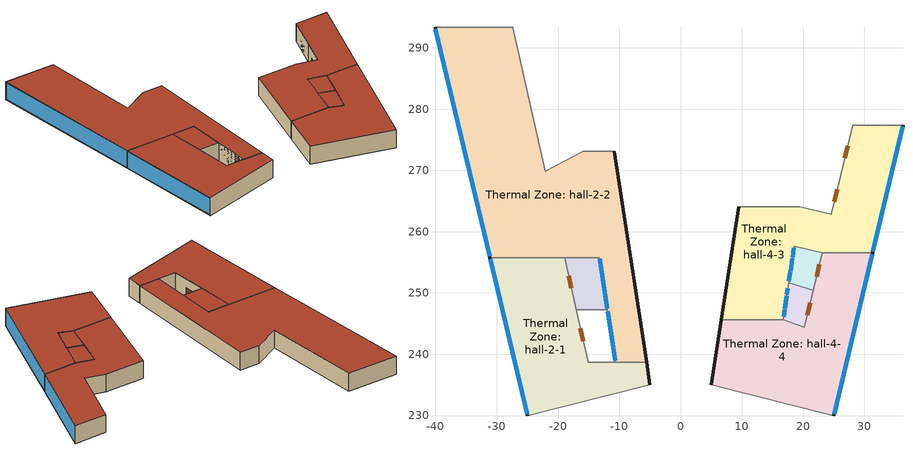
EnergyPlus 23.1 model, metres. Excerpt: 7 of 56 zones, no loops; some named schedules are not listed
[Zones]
Thermal Zone: hall-4-4
 floor ground (ExtSlabCarpet 4in ClimateZone 1-8): 31.32,256.55 25,230 5,235 6.64,245.64 16.75,245.64 20.2,244.39 23.1,256.55 z0
 wall outside (ASHRAE 189.1-2009 ExtWall Mass ClimateZone 5): 25,230 31.32,256.55 / 6.64,245.64 5,235 z0:5
 wall to Thermal Zone: hall-1-9 (Air Wall): 5,235 25,230 z0:5
 wall to Thermal Zone: hall-4-3 (Air Wall): 16.75,245.64 6.64,245.64 / 31.32,256.55 23.1,256.55 z0:5
 wall to Thermal Zone: P4-3-commerce 2 (Interior Wall): 21.65,250.47 20.2,244.39 16.75,245.64 z0:5
 wall to Thermal Zone: P4-3-commerce 1 (Interior Wall): 23.1,256.55 21.65,250.47 z0:5
 window (Curtain Window): 25.05,230.19 31.28,256.36 z0.2:4.8
 door inside (Interior Door): 22.66,254.71 22.17,252.67 / 21.17,248.44 20.68,246.4 z0:2.5
 roof outside (ASHRAE 189.1-2009 ExtRoof IEAD ClimateZone 2-5): 25,230 31.32,256.55 23.1,256.55 20.2,244.39 16.75,245.64 6.64,245.64 5,235 z5
Thermal Zone: P4-3-commerce 2
 floor ground (ExtSlabCarpet 4in ClimateZone 1-8): 17.64,251.65 21.65,250.47 20.2,244.39 16.75,245.64 z0
 wall to Thermal Zone: P4-3-commerce 1 (Interior Wall): 21.65,250.47 17.64,251.65 z0:5
 wall to Thermal Zone: hall-4-3 (Interior Wall): 17.64,251.65 16.75,245.64 z0:5
 window inside (Interior Window): 17.51,250.74 17.35,249.7 / 17,247.34 16.82,246.16 z0.2:4.8; 17.33,249.55 17.02,247.47 z2.64:4.8
 door inside (Interior Door): 17.33,249.55 17.02,247.47 z0:2.5
 roof outside (ASHRAE 189.1-2009 ExtRoof IEAD ClimateZone 2-5): 20.2,244.39 21.65,250.47 17.64,251.65 16.75,245.64 z5
Thermal Zone: hall-4-3
 floor ground (ExtSlabCarpet 4in ClimateZone 1-8): 36.29,277.4 31.32,256.55 23.1,256.55 18.54,257.66 16.75,245.64 6.64,245.64 9.47,264.06 19.45,264.06 24.59,262.81 28.06,277.4 z0
 wall outside (ASHRAE 189.1-2009 ExtWall Mass ClimateZone 5): 31.32,256.55 36.29,277.4 / 9.47,264.06 6.64,245.64 z0:5
 wall to Thermal Zone: P4-3-commerce 1 (Interior Wall): 17.64,251.65 18.54,257.66 23.1,256.55 z0:5
 wall to Thermal Zone: hall-4-2 (Air Wall): 19.45,264.06 9.47,264.06 / 36.29,277.4 28.06,277.4 z0:5
 wall to Thermal Zone: P4-2-commerce 2 (Interior Wall): 26.12,269.25 24.59,262.81 19.45,264.06 z0:5
 wall to Thermal Zone: P4-2-commerce 1 (Interior Wall): 28.06,277.4 26.12,269.25 z0:5
 window (Curtain Window): 31.37,256.75 36.24,277.21 z0.2:4.8
 window inside (Interior Window): 17.68,251.88 17.91,253.43 / 18.27,255.83 18.49,257.35 z0.2:4.8; 17.93,253.58 18.24,255.66 z2.67:4.8
 door inside (Interior Door): 25.57,266.93 25.08,264.89 / 27.26,274.04 26.78,272 / 17.93,253.58 18.24,255.66 z0:2.5
 roof outside (ASHRAE 189.1-2009 ExtRoof IEAD ClimateZone 2-5): 16.75,245.64 18.54,257.66 23.1,256.55 31.32,256.55 36.29,277.4 28.06,277.4 24.59,262.81 19.45,264.06 9.47,264.06 6.64,245.64 z5
Thermal Zone: P4-3-commerce 1
 floor ground (ExtSlabCarpet 4in ClimateZone 1-8): 18.54,257.66 23.1,256.55 21.65,250.47 17.64,251.65 z0
 roof outside (ASHRAE 189.1-2009 ExtRoof IEAD ClimateZone 2-5): 21.65,250.47 23.1,256.55 18.54,257.66 17.64,251.65 z5
Thermal Zone: hall-2-1
 floor ground (ExtSlabCarpet 4in ClimateZone 1-8): -18.94,255.76 -15.11,238.69 -5.57,238.69 -5,235 -25,230 -31.13,255.76 z0
 wall outside (ASHRAE 189.1-2009 ExtWall Mass ClimateZone 5): -5,235 -5.57,238.69 / -31.13,255.76 -25,230 z0:5
 wall to Thermal Zone: P2-1-commerce 3 (Interior Wall): -17.03,247.23 -18.94,255.76 z0:5
 wall to Thermal Zone: P2-1-commerce 2 (Interior Wall): -10.63,238.69 -15.11,238.69 -17.03,247.23 z0:5
 wall to Thermal Zone: hall-2-2 (Air Wall): -5.57,238.69 -10.63,238.69 / -18.94,255.76 -31.13,255.76 z0:5
 wall to Thermal Zone: hall-1-8 (Air Wall): -25,230 -5,235 z0:5
 window (Curtain Window): -31.09,255.57 -25.05,230.19 z0.2:4.8
 door inside (Interior Door): -17.83,250.81 -18.29,252.85 / -15.89,242.16 -16.35,244.21 z0:2.5
 roof outside (ASHRAE 189.1-2009 ExtRoof IEAD ClimateZone 2-5): -25,230 -5,235 -5.57,238.69 -15.11,238.69 -18.94,255.76 -31.13,255.76 z5
Thermal Zone: hall-2-2
 floor ground (ExtSlabCarpet 4in ClimateZone 1-8): -27.38,293.33 -22.1,269.85 -15.93,273.14 -10.87,273.14 -5.57,238.69 -10.63,238.69 -13.25,255.76 -31.13,255.76 -40.08,293.33 z0
 wall outside (ASHRAE 189.1-2009 ExtWall Mass ClimateZone 5): -5.57,238.69 -10.87,273.14 / -40.08,293.33 -31.13,255.76 z0:5
 wall to Thermal Zone: P2-2-restroom 1 (Interior Wall): -15.93,273.14 -22.1,269.85 -27.38,293.33 z0:5
 wall to Thermal Zone: hall-2-3 (Air Wall): -10.87,273.14 -15.93,273.14 / -27.38,293.33 -40.08,293.33 z0:5
 wall to Thermal Zone: P2-1-commerce 2 (Interior Wall): -11.94,247.23 -10.63,238.69 z0:5
 wall to Thermal Zone: P2-1-commerce 3 (Interior Wall): -18.94,255.76 -13.25,255.76 -11.94,247.23 z0:5
 window (Curtain Window): -40.03,293.14 -31.18,255.96 z0.2:4.8
 window inside (Interior Window): -13.22,255.57 -11.97,247.41 / -11.91,247 -10.66,238.92 z0.2:4.8
 roof outside (ASHRAE 189.1-2009 ExtRoof IEAD ClimateZone 2-5): -5.57,238.69 -10.87,273.14 -15.93,273.14 -22.1,269.85 -27.38,293.33 -40.08,293.33 -31.13,255.76 -13.25,255.76 -10.63,238.69 z5
Thermal Zone: P2-1-commerce 3
 floor ground (ExtSlabCarpet 4in ClimateZone 1-8): -13.25,255.76 -11.94,247.23 -17.03,247.23 -18.94,255.76 z0
 wall to Thermal Zone: P2-1-commerce 2 (Interior Wall): -17.03,247.23 -11.94,247.23 z0:5
 roof outside (ASHRAE 189.1-2009 ExtRoof IEAD ClimateZone 2-5): -11.94,247.23 -13.25,255.76 -18.94,255.76 -17.03,247.23 z5
[Building]
Building 1: Maximum number of warmup days=50; Minimum number of warmup days=6
[Site:Location]
Beijing: Elevation=31.3; Latitude=39.8; Longitude=116.47; Time zone=8
[SizingPeriod:DesignDay] Ashrae clear sky optical depth for beam irradiance taub=0.747; Ashrae clear sky optical depth for diffuse irradiance taud=1.448; Barometric pressure=100950; Begin environment reset mode=FullResetAtBeginEnvironment; Daily dry bulb temperature range=8.9; Day of month=21; Day type=SummerDesignDay; Daylight saving time indicator=No; Dry bulb temperature range modifier type=DefaultMultipliers; Month=7; Rain indicator=No; Snow indicator=No; Solar model indicator=ASHRAETau; Wind direction=180; Wind speed=3.4
Name | Humidity condition type | Maximum dry bulb temperature | Wetbulb or dewpoint at maximum dry bulb | Enthalpy at maximum dry bulb
Beijing Ann Clg .4% Condns DB=>MWB | WetBulb | 34.9 | 22.2
Beijing Ann Clg .4% Condns DP=>MDB | DewPoint | 28.9 | 26.1
Beijing Ann Clg .4% Condns Enth=>MDB | Enthalpy | 30.1 |  | 86200
Beijing Ann Clg .4% Condns WB=>MDB | WetBulb | 30.5 | 27
[Construction]
ASHRAE 189.1-2009 ExtRoof IEAD ClimateZone 2-5: Roof Membrane, Roof Insulation [21], Metal Decking
ASHRAE 189.1-2009 ExtWall Mass ClimateZone 5: 1IN Stucco, 8IN Concrete HW, Wall Insulation [40], 1/2IN Gypsum
Curtain Window: Curtain Wall 12T Low-E, Ar, Curtain Wall 12T
ExtSlabCarpet 4in ClimateZone 1-8: MAT-CC05 4 HW CONCRETE, CP02 CARPET PAD
Interior Door: G05 25mm wood
Interior Wall: G01a 19mm gypsum board, F04 Wall air space resistance, G01a 19mm gypsum board
Interior Window: Clear 3mm
[Construction:AirBoundary]
Air Wall: SimpleMixing, 0.8, Always On
[Material] Thermal absorptance=0.9
Name | Conductivity | Density | Roughness | Solar absorptance | Specific heat | Thickness | Visible absorptance
1/2IN Gypsum | 0.16 | 784.9 | Smooth | 0.4 | 830 | 0.0127 | 0.4
1IN Stucco | 0.6918 | 1858 | Smooth | 0.92 | 837 | 0.0253 | 0.92
8IN Concrete HW | 1.7296 | 2243 | MediumRough | 0.65 | 837 | 0.2033 | 0.65
G01a 19mm gypsum board | 0.16 | 800 | MediumSmooth | 0.4 | 1090 | 0.019 | 0.4
G05 25mm wood | 0.15 | 608 | MediumSmooth | 0.5 | 1630 | 0.0254 | 0.5
MAT-CC05 4 HW CONCRETE | 1.311 | 2240 | Rough | 0.85 | 836.8 | 0.1016 | 0.85
Metal Decking | 45.006 | 7680 | MediumSmooth | 0.6 | 418.4 | 0.0015 | 0.6
Roof Insulation [21] | 0.049 | 265 | MediumRough | 0.7 | 836.8 | 0.2105 | 0.7
Roof Membrane | 0.16 | 1121.29 | VeryRough | 0.7 | 1460 | 0.0095 | 0.7
Wall Insulation [40] | 0.0432 | 91 | MediumRough | 0.5 | 837 | 0.0794 | 0.5
[Material:AirGap]
F04 Wall air space resistance: Thermal resistance=0.15
[Material:NoMass]
CP02 CARPET PAD: Roughness=Smooth; Solar absorptance=0.8; Thermal absorptance=0.9; Thermal resistance=0.1; Visible absorptance=0.8
[WindowMaterial:Gas]
Ar: Gas type=Argon; Thickness=0.018
[WindowMaterial:Glazing] Back side solar reflectance at normal incidence=0; Optical data type=SpectralAverage
Name | Back side infrared hemispherical emissivity | Back side visible reflectance at normal incidence | Conductivity | Dirt correction factor for solar and visible transmittance | Front side infrared hemispherical emissivity | Front side solar reflectance at normal incidence | Front side visible reflectance at normal incidence | Infrared transmittance at normal incidence | Solar diffusing | Solar transmittance at normal incidence | Thickness | Visible transmittance at normal incidence
Clear 3mm | 0.84 | 0 | 0.9 | 1 | 0.84 | 0.075 | 0.081 | 0 | No | 0.837 | 0.003 | 0.898
Curtain Wall 12T |  | 0 |  |  |  | 0.08 | 0.08 |  |  | 0.91 | 0.012 | 0.916
Curtain Wall 12T Low-E |  | 0.14 |  |  |  | 0.41 | 0.13 |  |  | 0.38 | 0.012 | 0.72
[ElectricEquipment] Design level calculation method=Watts/Area
Name | Schedule | Watts per zone floor area | Zone or zonelist or space or spacelist | End use subcategory | Fraction latent | Fraction lost | Fraction radiant
189.1-2009 - Office - WholeBuilding - Lg Office - CZ4-8 Electric Equipment | Large Office Bldg Equip | 5.81251 | 189.1-2009 - Office - WholeBuilding - Lg Office - CZ4-8
Retail Retail Elec Equip | RetailStandalone BLDG_EQUIP_SCH | 3.22917 | Retail Retail | General | 0 | 0 | 0.5
[Lights] Design level calculation method=Watts/Area
Name | Schedule | Watts per zone floor area | Zone or zonelist or space or spacelist | End use subcategory | Fraction radiant | Fraction replaceable | Fraction visible | Return air fraction
189.1-2009 - Office - WholeBuilding - Lg Office - CZ4-8 Lights | Large Office Bldg Light | 9.68752 | 189.1-2009 - Office - WholeBuilding - Lg Office - CZ4-8
Retail Retail Lights | RetailStandalone BLDG_LIGHT_SCH | 18.2986 | Retail Retail | General | 0.7 | 1 | 0.2 | 0
[People] Fraction radiant=0.3; Number of people calculation method=People/Area; Sensible heat fraction=0.6
Name | Activity level schedule | Number of people schedule | People per floor area | Zone or zonelist or space or spacelist
189.1-2009 - Office - WholeBuilding - Lg Office - CZ4-8 People | Large Office Activity | Large Office Bldg Occ | 0.0538196 | 189.1-2009 - Office - WholeBuilding - Lg Office - CZ4-8
Retail Retail People | RetailStandalone ACTIVITY_SCH | RetailStandalone BLDG_OCC_SCH | 0.161459 | Retail Retail
[Space]
Name | Zone | Space type
P2-1-commerce 3 | Thermal Zone: P2-1-commerce 3 | Retail Retail
P4-3-commerce 1 | Thermal Zone: P4-3-commerce 1 | Retail Retail
P4-3-commerce 2 | Thermal Zone: P4-3-commerce 2 | Retail Retail
hall-2-1 | Thermal Zone: hall-2-1 | 189.1-2009 - Office - WholeBuilding - Lg Office - CZ4-8
hall-2-2 | Thermal Zone: hall-2-2 | 189.1-2009 - Office - WholeBuilding - Lg Office - CZ4-8
hall-4-3 | Thermal Zone: hall-4-3 | 189.1-2009 - Office - WholeBuilding - Lg Office - CZ4-8
hall-4-4 | Thermal Zone: hall-4-4 | 189.1-2009 - Office - WholeBuilding - Lg Office - CZ4-8
[SpaceList]
189.1-2009 - Office - WholeBuilding - Lg Office - CZ4-8: hall-1-1, hall-1-13, hall-1-12, hall-2-3, hall-1-2, hall-1-9, hall-1-6, P1-2-breakroom 1, hall-1-11, hall-1-3, hall-1-4, hall-2-1, hall-1-10, hall-1-5, hall-1-7, hall-1-8, hall-4-4, hall-4-3, hall-4-2, hall-4-1, hall-2-2, hall-3-1, hall-3-2, hall-3-3
Retail Retail: P3-1-commerce 1, P2-1-commerce 2, P1-1-commerce 1, P1-11-commerce 2, P4-1-commerce 1, P1-11-commerce 1, P1-3-commerce 1, P2-1-commerce 3, P1-4-commerce 1, P4-2-commerce 2, P1-9-commerce 1, P4-2-commerce 1, P1-5-commerce 1, P1-6-commerce 1, P4-3-commerce 2, P4-3-commerce 1
[Zone] Multiplier=1; Part of total floor area=Yes
Name | Zone inside convection algorithm | Zone outside convection algorithm
Thermal Zone: P2-1-commerce 3; Thermal Zone: P4-3-commerce 1; Thermal Zone: hall-2-1; Thermal Zone: hall-2-2; Thermal Zone: hall-4-3; Thermal Zone: hall-4-4 | TARP | TARP
Thermal Zone: P4-3-commerce 2
[ZoneInfiltration:DesignFlowRate] Design flow rate calculation method=Flow/ExteriorArea
Name | Flow rate per exterior surface area | Schedule | Zone or zonelist or space or spacelist
189.1-2009 - Office - WholeBuilding - Lg Office - CZ4-8 Infiltration | 0.000226568 | Large Office Infil Quarter On | 189.1-2009 - Office - WholeBuilding - Lg Office - CZ4-8
Retail Retail Infiltration | 0.00030226 | RetailStandalone INFIL_SCH_PNNL | Retail Retail
[Schedule:Day:Interval]
Always On Default; Large Office Bldg Equip Summer Design Day; Large Office Bldg Light Summer Design Day; RetailStandalone BLDG_EQUIP_SCH Summer Design Day; RetailStandalone BLDG_LIGHT_SCH Summer Design Day; RetailStandalone BLDG_OCC_SCH Summer Design Day: 24:00, 1, No
Large Office Activity Default Schedule; Large Office Activity Summer Design Day; Large Office Activity Winter Design Day; RetailStandalone ACTIVITY_SCH Default; RetailStandalone ACTIVITY_SCH Summer Design Day; RetailStandalone ACTIVITY_SCH Winter Design Day: 24:00, 120, No
Large Office Bldg Equip Default Schedule: 08:00, 0.4, 12:00, 0.9, 13:00, 0.8, 17:00, 0.9, 18:00, 0.8, 20:00, 0.6, 22:00, 0.5, 24:00, 0.4, No
Large Office Bldg Equip Rule 1 Day Schedule: 24:00, 0.3, No
Large Office Bldg Equip Rule 2 Day Schedule: 06:00, 0.3, 08:00, 0.4, 14:00, 0.5, 17:00, 0.35, 24:00, 0.3, No
Large Office Bldg Equip Winter Design Day; Large Office Bldg Light Winter Design Day; Large Office Bldg Occ Rule 1 Day Schedule; RetailStandalone BLDG_EQUIP_SCH Winter Design Day; RetailStandalone BLDG_LIGHT_SCH Winter Design Day; RetailStandalone BLDG_OCC_SCH Winter Design Day: 24:00, 0, No
Large Office Bldg Light Default Schedule: 05:00, 0.05, 07:00, 0.1, 08:00, 0.3, 17:00, 0.9, 18:00, 0.7, 20:00, 0.5, 22:00, 0.3, 23:00, 0.1, 24:00, 0.05, No
Large Office Bldg Light Rule 1 Day Schedule: 24:00, 0.05, No
Large Office Bldg Light Rule 2 Day Schedule: 06:00, 0.05, 08:00, 0.1, 14:00, 0.5, 17:00, 0.15, 24:00, 0.05, No
Large Office Bldg Occ Default Schedule: 06:00, 0, 07:00, 0.1, 08:00, 0.2, 12:00, 0.95, 13:00, 0.5, 17:00, 0.95, 18:00, 0.7, 20:00, 0.4, 22:00, 0.1, 24:00, 0.05, No
Large Office Bldg Occ Rule 2 Day Schedule: 06:00, 0, 08:00, 0.1, 14:00, 0.5, 17:00, 0.1, 24:00, 0, No
RetailStandalone BLDG_EQUIP_SCH Default: 09:00, 0.15, 10:00, 0.3, 12:00, 0.6, 17:00, 0.8, 18:00, 0.6, 19:00, 0.4, 24:00, 0.15, No
RetailStandalone BLDG_EQUIP_SCH Sat Day: 07:00, 0.15, 08:00, 0.3, 09:00, 0.5, 10:00, 0.8, 18:00, 0.9, 19:00, 0.7, 21:00, 0.5, 22:00, 0.3, 24:00, 0.15, No
RetailStandalone BLDG_EQUIP_SCH Wkdy Day: 07:00, 0.2, 08:00, 0.4, 09:00, 0.6, 19:00, 0.9, 21:00, 0.7, 24:00, 0.2, No
RetailStandalone BLDG_LIGHT_SCH Default: 09:00, 0.05, 10:00, 0.1, 12:00, 0.4, 17:00, 0.6, 18:00, 0.4, 19:00, 0.2, 24:00, 0.05, No
RetailStandalone BLDG_LIGHT_SCH Sat Day: 07:00, 0.05, 08:00, 0.1, 09:00, 0.3, 10:00, 0.6, 18:00, 0.9, 19:00, 0.5, 21:00, 0.3, 22:00, 0.1, 24:00, 0.05, No
RetailStandalone BLDG_LIGHT_SCH Wkdy Day: 07:00, 0.05, 08:00, 0.2, 09:00, 0.4, 18:00, 0.9, 21:00, 0.5, 22:00, 0.2, 24:00, 0.05, No
RetailStandalone BLDG_OCC_SCH Default: 09:00, 0, 10:00, 0.1, 12:00, 0.2, 17:00, 0.4, 18:00, 0.2, 19:00, 0.1, 24:00, 0, No
RetailStandalone BLDG_OCC_SCH Sat Day: 07:00, 0, 08:00, 0.1, 09:00, 0.2, 10:00, 0.5, 11:00, 0.6, 17:00, 0.8, 18:00, 0.6, 21:00, 0.2, 22:00, 0.1, 24:00, 0, No
RetailStandalone BLDG_OCC_SCH Wkdy Day: 07:00, 0, 08:00, 0.1, 09:00, 0.2, 11:00, 0.5, 15:00, 0.7, 16:00, 0.8, 17:00, 0.7, 19:00, 0.5, 21:00, 0.3, 24:00, 0, No
RetailStandalone INFIL_SCH_PNNL Default: 08:00, 1, 19:00, 0.25, 24:00, 1, No
RetailStandalone INFIL_SCH_PNNL SmrDsn|Wkdy Day; RetailStandalone INFIL_SCH_PNNL Summer Design Day: 06:00, 1, 21:00, 0.25, 24:00, 1, No
RetailStandalone INFIL_SCH_PNNL Winter Design Day; RetailStandalone INFIL_SCH_PNNL WntrDsn|Sat Day: 06:00, 1, 22:00, 0.25, 24:00, 1, No
[Schedule:Week:Daily]
Always On Week Rule - Jan1-Dec31: Always On Default, Always On Default, Always On Default, Always On Default, Always On Default, Always On Default, Always On Default, Always On Default, Always On Default, Always On Default, Always On Default, Always On Default
Large Office Activity Week Rule - Jan1-Dec31: Large Office Activity Default Schedule, Large Office Activity Default Schedule, Large Office Activity Default Schedule, Large Office Activity Default Schedule, Large Office Activity Default Schedule, Large Office Activity Default Schedule, Large Office Activity Default Schedule, Large Office Activity Default Schedule, Large Office Activity Summer Design Day, Large Office Activity Winter Design Day, Large Office Activity Default Schedule, Large Office Activity Default Schedule
Large Office Bldg Equip Week Rule - Jan1-Dec31: Large Office Bldg Equip Rule 1 Day Schedule, Large Office Bldg Equip Default Schedule, Large Office Bldg Equip Default Schedule, Large Office Bldg Equip Default Schedule, Large Office Bldg Equip Default Schedule, Large Office Bldg Equip Default Schedule, Large Office Bldg Equip Rule 2 Day Schedule, Large Office Bldg Equip Default Schedule, Large Office Bldg Equip Summer Design Day, Large Office Bldg Equip Winter Design Day, Large Office Bldg Equip Default Schedule, Large Office Bldg Equip Default Schedule
Large Office Bldg Light Week Rule - Jan1-Dec31: Large Office Bldg Light Rule 1 Day Schedule, Large Office Bldg Light Default Schedule, Large Office Bldg Light Default Schedule, Large Office Bldg Light Default Schedule, Large Office Bldg Light Default Schedule, Large Office Bldg Light Default Schedule, Large Office Bldg Light Rule 2 Day Schedule, Large Office Bldg Light Default Schedule, Large Office Bldg Light Summer Design Day, Large Office Bldg Light Winter Design Day, Large Office Bldg Light Default Schedule, Large Office Bldg Light Default Schedule
Large Office Bldg Occ Week Rule - Jan1-Dec31: Large Office Bldg Occ Rule 1 Day Schedule, Large Office Bldg Occ Default Schedule, Large Office Bldg Occ Default Schedule, Large Office Bldg Occ Default Schedule, Large Office Bldg Occ Default Schedule, Large Office Bldg Occ Default Schedule, Large Office Bldg Occ Rule 2 Day Schedule, Large Office Bldg Occ Default Schedule, Large Office Bldg Occ Summer Design Day, Large Office Bldg Occ Winter Design Day, Large Office Bldg Occ Default Schedule, Large Office Bldg Occ Default Schedule
Large Office Infil Quarter On Week Rule - Jan1-Dec31: Large Office Infil Quarter On Rule 1 Day Schedule, Large Office Infil Quarter On Default Schedule, Large Office Infil Quarter On Default Schedule, Large Office Infil Quarter On Default Schedule, Large Office Infil Quarter On Default Schedule, Large Office Infil Quarter On Default Schedule, Large Office Infil Quarter On Rule 2 Day Schedule, Large Office Infil Quarter On Default Schedule, Large Office Infil Quarter On Summer Design Day, Large Office Infil Quarter On Winter Design Day, Large Office Infil Quarter On Default Schedule, Large Office Infil Quarter On Default Schedule
RetailStandalone ACTIVITY_SCH Week Rule - Jan1-Dec31: RetailStandalone ACTIVITY_SCH Default, RetailStandalone ACTIVITY_SCH Default, RetailStandalone ACTIVITY_SCH Default, RetailStandalone ACTIVITY_SCH Default, RetailStandalone ACTIVITY_SCH Default, RetailStandalone ACTIVITY_SCH Default, RetailStandalone ACTIVITY_SCH Default, RetailStandalone ACTIVITY_SCH Default, RetailStandalone ACTIVITY_SCH Summer Design Day, RetailStandalone ACTIVITY_SCH Winter Design Day, RetailStandalone ACTIVITY_SCH Default, RetailStandalone ACTIVITY_SCH Default
RetailStandalone BLDG_EQUIP_SCH Week Rule - Jan1-Dec31: RetailStandalone BLDG_EQUIP_SCH Default, RetailStandalone BLDG_EQUIP_SCH Wkdy Day, RetailStandalone BLDG_EQUIP_SCH Wkdy Day, RetailStandalone BLDG_EQUIP_SCH Wkdy Day, RetailStandalone BLDG_EQUIP_SCH Wkdy Day, RetailStandalone BLDG_EQUIP_SCH Wkdy Day, RetailStandalone BLDG_EQUIP_SCH Sat Day, RetailStandalone BLDG_EQUIP_SCH Default, RetailStandalone BLDG_EQUIP_SCH Summer Design Day, RetailStandalone BLDG_EQUIP_SCH Winter Design Day, RetailStandalone BLDG_EQUIP_SCH Default, RetailStandalone BLDG_EQUIP_SCH Default
RetailStandalone BLDG_LIGHT_SCH Week Rule - Jan1-Dec31: RetailStandalone BLDG_LIGHT_SCH Default, RetailStandalone BLDG_LIGHT_SCH Wkdy Day, RetailStandalone BLDG_LIGHT_SCH Wkdy Day, RetailStandalone BLDG_LIGHT_SCH Wkdy Day, RetailStandalone BLDG_LIGHT_SCH Wkdy Day, RetailStandalone BLDG_LIGHT_SCH Wkdy Day, RetailStandalone BLDG_LIGHT_SCH Sat Day, RetailStandalone BLDG_LIGHT_SCH Default, RetailStandalone BLDG_LIGHT_SCH Summer Design Day, RetailStandalone BLDG_LIGHT_SCH Winter Design Day, RetailStandalone BLDG_LIGHT_SCH Default, RetailStandalone BLDG_LIGHT_SCH Default
RetailStandalone BLDG_OCC_SCH Week Rule - Jan1-Dec31: RetailStandalone BLDG_OCC_SCH Default, RetailStandalone BLDG_OCC_SCH Wkdy Day, RetailStandalone BLDG_OCC_SCH Wkdy Day, RetailStandalone BLDG_OCC_SCH Wkdy Day, RetailStandalone BLDG_OCC_SCH Wkdy Day, RetailStandalone BLDG_OCC_SCH Wkdy Day, RetailStandalone BLDG_OCC_SCH Sat Day, RetailStandalone BLDG_OCC_SCH Default, RetailStandalone BLDG_OCC_SCH Summer Design Day, RetailStandalone BLDG_OCC_SCH Winter Design Day, RetailStandalone BLDG_OCC_SCH Default, RetailStandalone BLDG_OCC_SCH Default
RetailStandalone INFIL_SCH_PNNL Week Rule - Jan1-Dec31: RetailStandalone INFIL_SCH_PNNL Default, RetailStandalone INFIL_SCH_PNNL SmrDsn|Wkdy Day, RetailStandalone INFIL_SCH_PNNL SmrDsn|Wkdy Day, RetailStandalone INFIL_SCH_PNNL SmrDsn|Wkdy Day, RetailStandalone INFIL_SCH_PNNL SmrDsn|Wkdy Day, RetailStandalone INFIL_SCH_PNNL SmrDsn|Wkdy Day, RetailStandalone INFIL_SCH_PNNL WntrDsn|Sat Day, RetailStandalone INFIL_SCH_PNNL Default, RetailStandalone INFIL_SCH_PNNL Summer Design Day, RetailStandalone INFIL_SCH_PNNL Winter Design Day, RetailStandalone INFIL_SCH_PNNL Default, RetailStandalone INFIL_SCH_PNNL Default
[Schedule:Year]
Always On: Always On Week Rule - Jan1-Dec31, 1, 1, 12, 31
Large Office Activity: Large Office Activity Week Rule - Jan1-Dec31, 1, 1, 12, 31
Large Office Bldg Equip: Large Office Bldg Equip Week Rule - Jan1-Dec31, 1, 1, 12, 31
Large Office Bldg Light: Large Office Bldg Light Week Rule - Jan1-Dec31, 1, 1, 12, 31
Large Office Bldg Occ: Large Office Bldg Occ Week Rule - Jan1-Dec31, 1, 1, 12, 31
Large Office Infil Quarter On: Large Office Infil Quarter On Week Rule - Jan1-Dec31, 1, 1, 12, 31
RetailStandalone ACTIVITY_SCH: RetailStandalone ACTIVITY_SCH Week Rule - Jan1-Dec31, 1, 1, 12, 31
RetailStandalone BLDG_EQUIP_SCH: RetailStandalone BLDG_EQUIP_SCH Week Rule - Jan1-Dec31, 1, 1, 12, 31
RetailStandalone BLDG_LIGHT_SCH: RetailStandalone BLDG_LIGHT_SCH Week Rule - Jan1-Dec31, 1, 1, 12, 31
RetailStandalone BLDG_OCC_SCH: RetailStandalone BLDG_OCC_SCH Week Rule - Jan1-Dec31, 1, 1, 12, 31
RetailStandalone INFIL_SCH_PNNL: RetailStandalone INFIL_SCH_PNNL Week Rule - Jan1-Dec31, 1, 1, 12, 31
